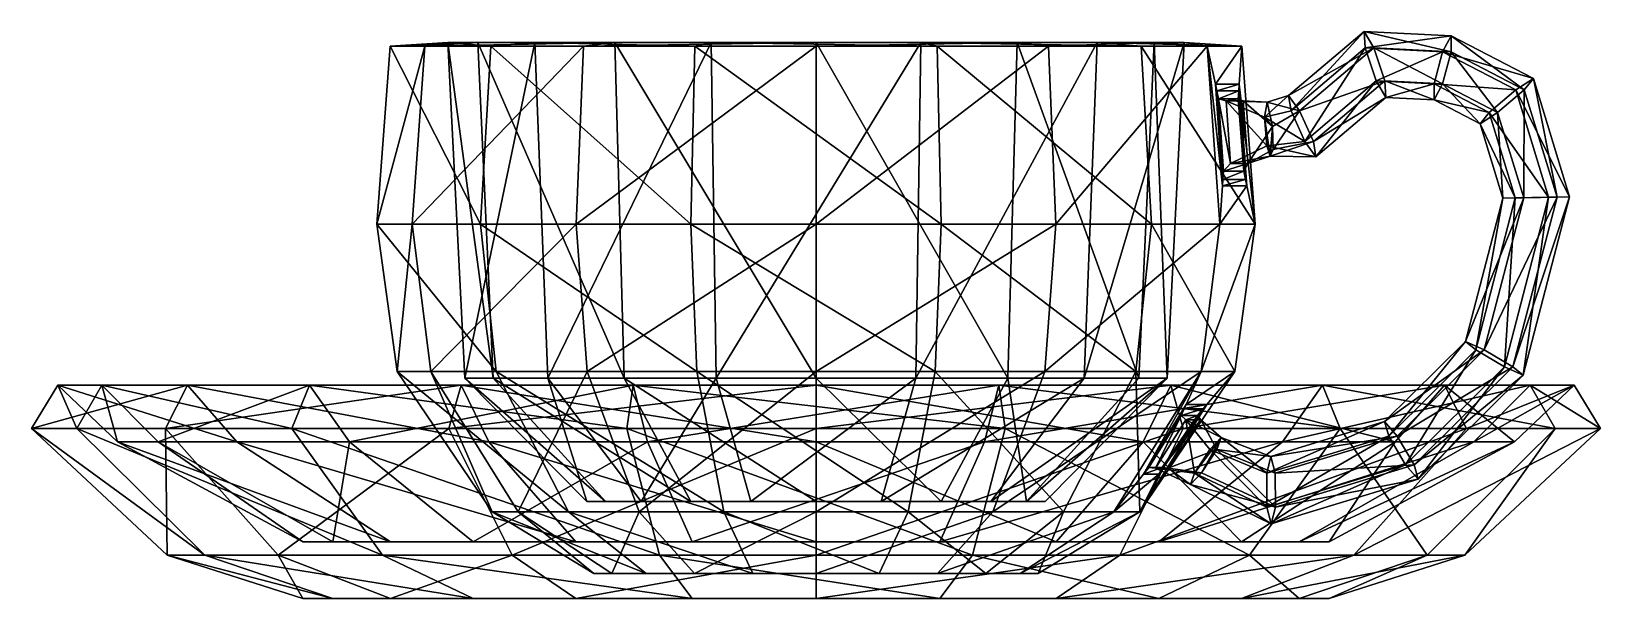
# Model space of a CAD drawing. Extents: x -82 to 82, y -3 to 57.
import ezdxf

# ---------------------------------------------------------------- set-up
doc = ezdxf.new("R2010")
doc.units = 0
doc.layers.add('cupEmpty', color=250, linetype='CONTINUOUS')
doc.layers.add('saucer', color=250, linetype='CONTINUOUS')

msp = doc.modelspace()

# ---------------------------------------------------------------- meshes
at = {"layer": 'cupEmpty'}
mesh = msp.add_polyface(dxfattribs=at)
corners = [(69.355404, 46.978663, 10.598909), (70.303389, 48.159264, 13.710186), (73.030528, 39.233735, 14.126948), (73.085322, 50.520465, 14.135321), (76.51095, 39.308882, 14.658827), (74.91927, 51.701066, 11.44918), (78.694142, 39.346455, 12.026057), (47.744352, 44.291586, 5.350274), (51.94405, 45.12479, 4.971696), (50.509145, 48.327504, 4.752414), (47.42556, 43.598201, 7.927129), (52.218521, 43.523433, 7.980046), (47.080923, 44.6717, 9.767394), (51.058087, 45.12479, 10.769114), (46.853865, 47.676109, 9.788469), (49.623183, 48.327504, 10.549832), (49.348712, 49.928861, 7.541482), (58.255021, 54.909124, 5.93614), (59.399128, 51.459321, 6.110983), (59.5282, 49.73442, 9.097113), (58.513165, 51.459321, 11.908401), (57.369058, 54.909124, 11.733558), (57.239986, 56.634025, 8.747428), (66.329377, 54.490247, 7.170065), (65.439944, 51.145939, 7.034142), (64.552246, 49.473785, 9.864889), (64.553981, 51.145939, 12.83156), (65.443414, 54.490247, 12.967483), (66.331112, 56.162401, 10.136736), (73.971285, 50.520465, 8.337903), (71.189352, 48.159264, 7.912768), (77.396913, 39.308882, 8.861408), (73.916491, 39.233735, 8.32953), (71.733298, 39.196162, 10.962299)]
mesh.append_faces([[corners[k] for k in face] for face in [(0, 1, 2), (1, 3, 4), (3, 5, 6), (7, 8, 9), (10, 11, 8), (12, 13, 11), (14, 15, 13), (16, 9, 17), (9, 8, 18), (8, 11, 19), (11, 13, 20), (13, 15, 21), (15, 16, 22), (22, 17, 23), (17, 18, 24), (18, 19, 25), (19, 20, 26), (20, 21, 27), (21, 22, 28), (28, 23, 29), (23, 24, 30), (24, 25, 0), (25, 26, 1), (26, 27, 3), (27, 28, 5), (5, 29, 31), (29, 30, 32), (30, 0, 33), (16, 17, 22), (9, 18, 17), (8, 19, 18), (11, 20, 19), (13, 21, 20), (15, 22, 21), (22, 23, 28), (17, 24, 23), (18, 25, 24), (19, 26, 25), (20, 27, 26), (21, 28, 27), (28, 29, 5), (23, 30, 29), (24, 0, 30), (25, 1, 0), (26, 3, 1), (27, 5, 3)]])
mesh = msp.add_polyface(dxfattribs=at)
corners = [(0, 55.103136, 44.920243), (0, 36.496882, 46.351494), (-25.059509, 36.496882, 38.993358), (0, 21.110942, 44.204618), (-23.898821, 21.110942, 37.187291), (-36.671268, 20.395317, -5.272532), (-38.442121, 55.460948, -5.527143), (-29.351371, 55.460948, -25.433108), (-44.46302, 55.103136, -6.392817), (-33.948455, 55.103136, -29.416504), (-45.879702, 36.496882, -6.596505), (-35.030122, 36.496882, -30.353773), (-43.754679, 21.110942, -6.290973), (-33.407621, 21.110942, -28.947869), (-33.70038, 20.395317, 15.390448), (-35.327769, 55.460948, 16.133651), (-40.860891, 55.103136, 18.660543), (-42.162802, 36.496882, 19.255106), (-13.058725, 36.496882, -44.473932), (-12.45388, 21.110942, -42.414021), (12.45388, 21.110942, -42.414021), (0, 20.395317, 37.048367), (0, 55.460948, 38.83743), (-20.9971, 55.460948, 32.672125), (-24.285717, 55.103136, 37.789313), (-27.999287, 20.395317, -24.261521), (-10.941768, 55.460948, -37.264241), (-12.655495, 55.103136, -43.100658), (13.058725, 36.496882, -44.473932), (-40.209935, 21.110942, 18.363262), (-20.029859, 20.395317, 31.167069), (-10.437731, 20.395317, -35.547648), (10.941768, 55.460948, -37.264241), (12.655495, 55.103136, -43.100658), (-33.837903, 6.440626, -4.865156), (-31.096558, 6.440626, 14.201322)]
mesh.append_faces([[corners[k] for k in face] for face in [(0, 1, 2), (1, 3, 4), (5, 6, 7), (6, 8, 9), (8, 10, 11), (10, 12, 13), (14, 15, 6), (15, 16, 8), (16, 17, 10), (18, 19, 20), (21, 22, 23), (22, 0, 24), (25, 7, 26), (7, 9, 27), (27, 18, 28), (9, 11, 18), (11, 13, 19), (17, 29, 12), (30, 23, 15), (23, 24, 16), (24, 2, 17), (2, 4, 29), (31, 26, 32), (26, 27, 33), (0, 2, 24), (1, 4, 2), (5, 7, 25), (6, 9, 7), (8, 11, 9), (10, 13, 11), (14, 6, 5), (15, 8, 6), (16, 10, 8), (21, 23, 30), (22, 24, 23), (25, 26, 31), (7, 27, 26), (9, 18, 27), (11, 19, 18), (17, 12, 10), (29, 34, 12), (30, 15, 14), (23, 16, 15), (24, 17, 16), (2, 29, 17), (4, 35, 29)]])
mesh = msp.add_polyface(dxfattribs=at)
corners = [(40.209935, 21.110942, 18.363262), (38.662004, 17.662486, 13.251554), (34.209517, 10.363465, 10.612231), (13.065728, 7.514064, 20.33067), (20.029859, 20.395317, 31.167069), (0, 20.395317, 37.048367), (20.9971, 55.460948, 32.672125), (0, 55.460948, 38.83743), (24.285717, 55.103136, 37.789313), (0, 55.103136, 44.920243), (25.059509, 36.496882, 38.993358), (0, 36.496882, 46.351494), (23.898821, 21.110942, 37.187291), (0, 21.110942, 44.204618), (21.98318, 7.514064, 10.039382), (33.70038, 20.395317, 15.390448), (35.327769, 55.460948, 16.133651), (40.860891, 55.103136, 18.660543), (42.162802, 36.496882, 19.255106), (18.264286, 7.514064, -15.826094), (27.999287, 20.395317, -24.261521), (36.671268, 20.395317, -5.272532), (29.351371, 55.460948, -25.433108), (38.442121, 55.460948, -5.527143), (33.948455, 55.103136, -29.416504), (44.46302, 55.103136, -6.392817), (35.030122, 36.496882, -30.353773), (45.879702, 36.496882, -6.596505), (33.407621, 21.110942, -28.947869), (43.754679, 21.110942, -6.290973), (6.808663, 7.514064, -23.188176), (10.437731, 20.395317, -35.547648), (10.941768, 55.460948, -37.264241), (12.655495, 55.103136, -43.100658), (13.058725, 36.496882, -44.473932), (12.45388, 21.110942, -42.414021), (-13.058725, 36.496882, -44.473932), (-12.655495, 55.103136, -43.100658), (0, 6.440626, 34.185866), (18.482275, 6.440626, 28.758981), (33.837903, 6.440626, -4.865156), (25.835954, 6.440626, -22.386981), (-10.437731, 20.395317, -35.547648), (-10.941768, 55.460948, -37.264241)]
mesh.append_faces([[corners[k] for k in face] for face in [(0, 1, 2), (3, 4, 5), (4, 6, 7), (6, 8, 9), (8, 10, 11), (10, 12, 13), (14, 15, 4), (15, 16, 6), (16, 17, 8), (17, 18, 10), (18, 0, 12), (19, 20, 21), (20, 22, 23), (22, 24, 25), (24, 26, 27), (26, 28, 29), (30, 31, 20), (31, 32, 22), (32, 33, 24), (33, 34, 26), (34, 35, 28), (16, 15, 21), (36, 35, 34), (37, 34, 33), (4, 7, 5), (6, 9, 7), (8, 11, 9), (10, 13, 11), (12, 38, 13), (15, 6, 4), (16, 8, 6), (17, 10, 8), (18, 12, 10), (0, 39, 12), (23, 17, 16), (20, 23, 21), (22, 25, 23), (28, 40, 29), (31, 22, 20), (32, 24, 22), (33, 26, 24), (34, 28, 26), (35, 41, 28), (42, 32, 31), (43, 33, 32), (16, 21, 23)]])
mesh = msp.add_polyface(dxfattribs=at)
corners = [(44.196624, 51.102897, -2.465389), (44.151536, 50.425858, -1.800674), (41.85578, 50.425858, 14.166659), (40.860891, 55.103136, 18.660543), (41.711769, 51.102897, 14.817151), (42.453873, 40.497121, 15.156059), (45.004148, 40.497121, -2.581494), (44.855961, 41.17416, -1.901955), (44.095748, 49.588137, -0.978201), (42.033969, 49.588137, 13.361784), (42.564093, 42.011881, 13.603884), (44.672605, 42.011881, -1.06114), (47.666003, 46.69992, 4.646197), (47.744352, 44.291586, 5.350274), (47.42556, 43.598201, 7.927129), (47.080923, 44.6717, 9.767394), (46.853865, 47.676109, 9.788469), (47.113481, 49.227396, 7.178275), (44.603328, 49.362627, 0.615659), (45.099775, 42.84244, 0.544281), (42.828944, 49.362627, 12.956765), (43.285173, 42.84244, 13.165117), (38.442121, 55.460948, -5.527143), (44.46302, 55.103136, -6.392817), (42.503137, 41.17416, 14.462297), (45.879702, 36.496882, -6.596505), (50.509145, 48.327504, 4.752414), (49.348712, 49.928861, 7.541482), (49.623183, 48.327504, 10.549832), (42.162802, 36.496882, 19.255106), (33.948455, 55.103136, -29.416504), (51.94405, 45.12479, 4.971696), (52.218521, 43.523433, 7.980046), (51.058087, 45.12479, 10.769114)]
mesh.append_faces([[corners[k] for k in face] for face in [(0, 1, 2), (3, 4, 5), (6, 7, 1), (1, 8, 9), (2, 9, 10), (7, 11, 8), (12, 13, 14), (15, 16, 14), (16, 17, 12), (12, 18, 19), (18, 12, 17), (18, 17, 20), (21, 15, 14), (20, 17, 16), (15, 21, 20), (9, 20, 21), (11, 19, 18), (8, 18, 20), (22, 23, 3), (4, 3, 23), (4, 2, 24), (0, 23, 25), (26, 27, 17), (27, 28, 16), (0, 2, 4), (3, 5, 29), (6, 1, 0), (1, 9, 2), (2, 10, 24), (7, 8, 1), (16, 12, 14), (12, 19, 13), (15, 20, 16), (9, 21, 10), (11, 18, 8), (8, 20, 9), (30, 25, 23), (4, 23, 0), (4, 24, 5), (26, 17, 12), (13, 26, 12), (14, 31, 13), (15, 32, 14), (16, 33, 15), (27, 16, 17)]])
mesh = msp.add_polyface(dxfattribs=at)
corners = [(42.162802, 36.496882, 19.255106), (42.453873, 40.497121, 15.156059), (45.004148, 40.497121, -2.581494), (40.829315, 17.662486, -1.822428), (40.426891, 17.188103, -1.207717), (38.449065, 17.188103, 12.548368), (35.813602, 10.363465, -0.544427), (42.503137, 41.17416, 14.462297), (42.564093, 42.011881, 13.603884), (44.672605, 42.011881, -1.06114), (47.982366, 6.934974, 4.366271), (40.26119, 10.501614, 3.685415), (39.115594, 9.289896, 6.074068), (39.530752, 10.485761, 8.692729), (42.311688, 14.218502, 6.537638), (41.864206, 12.961753, 3.863467), (40.204636, 16.055427, 0.569688), (36.775684, 10.98283, 1.062696), (38.616071, 16.055427, 11.618398), (41.119062, 12.946985, 8.978064), (47.500036, 12.228587, 7.258966), (47.070171, 10.464049, 10.15968), (47.096404, 6.934974, 10.163689), (47.552501, 5.170436, 7.266984), (45.099775, 42.84244, 0.544281), (43.285173, 42.84244, 13.165117), (47.42556, 43.598201, 7.927129), (39.830869, 16.485505, -0.297284), (38.133685, 16.485505, 11.506894), (45.879702, 36.496882, -6.596505), (43.754679, 21.110942, -6.290973), (40.209935, 21.110942, 18.363262), (38.662004, 17.662486, 13.251554), (33.837903, 6.440626, -4.865156), (44.855961, 41.17416, -1.901955), (36.167459, 11.066063, 0.229435), (35.030122, 36.496882, -30.353773), (44.196624, 51.102897, -2.465389)]
mesh.append_faces([[corners[k] for k in face] for face in [(0, 1, 2), (3, 4, 5), (6, 4, 3), (7, 8, 9), (10, 11, 12), (11, 12, 13), (14, 15, 11), (14, 11, 13), (16, 15, 14), (15, 11, 10), (17, 12, 11), (17, 11, 15), (18, 16, 14), (18, 14, 19), (20, 14, 15), (21, 19, 14), (19, 21, 22), (23, 12, 13), (24, 25, 26), (8, 25, 24), (27, 16, 18), (4, 27, 28), (29, 30, 31), (32, 31, 30), (3, 30, 33), (1, 7, 34), (0, 2, 29), (3, 5, 32), (7, 9, 34), (10, 12, 23), (14, 13, 19), (17, 15, 16), (13, 18, 19), (19, 22, 13), (23, 13, 22), (8, 24, 9), (27, 18, 28), (4, 28, 5), (6, 27, 4), (29, 31, 0), (35, 16, 27), (36, 30, 29), (32, 30, 3), (1, 34, 2), (37, 29, 2)]])
mesh = msp.add_polyface(dxfattribs=at)
corners = [(72.793547, 21.596588, 8.157921), (69.791431, 23.361809, 7.699137), (60.702121, 14.358701, 6.310107), (76.51095, 39.308882, 14.658827), (78.694142, 39.346455, 12.026057), (73.851624, 20.713977, 11.286022), (67.847391, 24.24442, 10.368454), (59.381876, 15.859191, 9.074752), (68.905468, 23.361809, 13.496555), (59.816158, 14.358701, 12.107525), (62.456647, 11.357722, 6.578234), (71.907584, 21.596588, 13.955339), (61.570685, 11.357722, 12.375652), (73.916491, 39.233735, 8.32953), (71.733298, 39.196162, 10.962299), (62.890929, 9.857232, 9.611006), (47.982366, 6.934974, 4.366271), (47.956134, 10.464049, 4.362262), (45.099775, 42.84244, 0.544281), (47.42556, 43.598201, 7.927129), (47.744352, 44.291586, 5.350274), (77.396913, 39.308882, 8.861408), (47.500036, 12.228587, 7.258966), (73.030528, 39.233735, 14.126948), (47.070171, 10.464049, 10.15968), (47.096404, 6.934974, 10.163689), (47.552501, 5.170436, 7.266984), (41.864206, 12.961753, 3.863467), (42.311688, 14.218502, 6.537638), (69.355404, 46.978663, 10.598909), (70.303389, 48.159264, 13.710186), (73.085322, 50.520465, 14.135321), (74.91927, 51.701066, 11.44918), (73.971285, 50.520465, 8.337903), (71.189352, 48.159264, 7.912768)]
mesh.append_faces([[corners[k] for k in face] for face in [(0, 1, 2), (3, 4, 5), (1, 6, 7), (6, 8, 9), (5, 0, 10), (8, 11, 12), (13, 14, 6), (11, 5, 15), (15, 10, 16), (10, 2, 17), (18, 19, 20), (4, 21, 0), (2, 7, 22), (14, 23, 8), (7, 9, 24), (9, 12, 25), (12, 15, 26), (23, 3, 11), (21, 13, 1), (0, 2, 10), (3, 5, 11), (1, 7, 2), (27, 16, 17), (6, 9, 7), (5, 10, 15), (22, 27, 17), (24, 28, 22), (8, 12, 9), (29, 23, 14), (30, 3, 23), (13, 6, 1), (11, 15, 12), (15, 16, 26), (10, 17, 16), (4, 0, 5), (2, 22, 17), (14, 8, 6), (31, 4, 3), (7, 24, 22), (9, 25, 24), (12, 26, 25), (23, 11, 8), (21, 1, 0), (32, 21, 4), (33, 13, 21), (34, 14, 13)]])
mesh = msp.add_polyface(dxfattribs=at)
corners = [(-23.212787, 0, -3.337495), (17.723453, 0, -15.357459), (6.607048, 0, -22.501539), (-6.607048, 0, -22.501539), (-17.723453, 0, -15.357459), (0, 0, 23.451489), (-21.332225, 0, 9.742101), (-23.921128, 7.514064, -3.439339), (-36.671268, 20.395317, -5.272532), (-27.999287, 20.395317, -24.261521), (-43.754679, 21.110942, -6.290973), (-33.837903, 6.440626, -4.865156), (-25.835954, 6.440626, -22.386981), (0, 21.110942, 44.204618), (0, 6.440626, 34.185866), (-18.482275, 6.440626, 28.758981), (-12.678832, 0, 19.728648), (-21.98318, 7.514064, 10.039382), (-33.70038, 20.395317, 15.390448), (21.98318, 7.514064, 10.039382), (0, 7.514064, 24.167114), (-13.065728, 7.514064, 20.33067), (23.921128, 7.514064, -3.439339), (-18.264286, 7.514064, -15.826094), (-6.808663, 7.514064, -23.188176), (6.808663, 7.514064, -23.188176), (-12.45388, 21.110942, -42.414021), (-9.631272, 6.440626, -32.801098), (9.631272, 6.440626, -32.801098), (-10.437731, 20.395317, -35.547648), (-33.407621, 21.110942, -28.947869), (-40.209935, 21.110942, 18.363262), (-31.096558, 6.440626, 14.201322), (-20.029859, 20.395317, 31.167069), (-23.898821, 21.110942, 37.187291), (0, 20.395317, 37.048367), (10.437731, 20.395317, -35.547648), (18.264286, 7.514064, -15.826094), (12.45388, 21.110942, -42.414021)]
mesh.append_faces([[corners[k] for k in face] for face in [(0, 1, 2), (3, 4, 0), (5, 0, 6), (7, 8, 9), (10, 11, 12), (11, 0, 4), (13, 14, 15), (14, 5, 16), (17, 18, 8), (19, 20, 21), (21, 17, 7), (22, 21, 7), (7, 23, 24), (7, 24, 25), (26, 27, 28), (27, 3, 2), (23, 9, 29), (30, 12, 27), (12, 4, 3), (31, 32, 11), (32, 6, 0), (21, 33, 18), (34, 15, 32), (15, 16, 6), (20, 35, 33), (24, 29, 36), (5, 1, 0), (0, 2, 3), (5, 6, 16), (7, 9, 23), (10, 12, 30), (11, 4, 12), (13, 15, 34), (14, 16, 15), (17, 8, 7), (7, 25, 37), (26, 28, 38), (27, 2, 28), (23, 29, 24), (30, 27, 26), (12, 3, 27), (32, 0, 11), (21, 18, 17), (15, 6, 32), (20, 33, 21)]])
mesh = msp.add_polyface(dxfattribs=at)
corners = [(21.332225, 0, 9.742101), (23.212787, 0, -3.337495), (17.723453, 0, -15.357459), (0, 0, 23.451489), (31.096558, 6.440626, 14.201322), (34.209517, 10.363465, 10.612231), (35.813602, 10.363465, -0.544427), (36.775684, 10.98283, 1.062696), (35.464912, 10.98283, 10.179312), (39.115594, 9.289896, 6.074068), (39.530752, 10.485761, 8.692729), (38.616071, 16.055427, 11.618398), (21.98318, 7.514064, 10.039382), (13.065728, 7.514064, 20.33067), (0, 7.514064, 24.167114), (12.678832, 0, 19.728648), (38.449065, 17.188103, 12.548368), (38.133685, 16.485505, 11.506894), (34.767062, 11.066063, 9.969409), (36.167459, 11.066063, 0.229435), (39.830869, 16.485505, -0.297284), (23.898821, 21.110942, 37.187291), (18.482275, 6.440626, 28.758981), (0, 6.440626, 34.185866), (40.209935, 21.110942, 18.363262), (40.204636, 16.055427, 0.569688), (33.837903, 6.440626, -4.865156), (33.407621, 21.110942, -28.947869), (25.835954, 6.440626, -22.386981), (12.45388, 21.110942, -42.414021), (9.631272, 6.440626, -32.801098), (6.607048, 0, -22.501539), (38.662004, 17.662486, 13.251554), (36.671268, 20.395317, -5.272532), (33.70038, 20.395317, 15.390448), (-13.065728, 7.514064, 20.33067), (23.921128, 7.514064, -3.439339), (-23.921128, 7.514064, -3.439339), (18.264286, 7.514064, -15.826094), (0, 20.395317, 37.048367), (20.029859, 20.395317, 31.167069), (6.808663, 7.514064, -23.188176), (27.999287, 20.395317, -24.261521), (-6.808663, 7.514064, -23.188176), (10.437731, 20.395317, -35.547648), (40.829315, 17.662486, -1.822428)]
mesh.append_faces([[corners[k] for k in face] for face in [(0, 1, 2), (3, 0, 2), (4, 5, 6), (7, 8, 9), (8, 10, 9), (10, 8, 11), (12, 13, 14), (15, 0, 3), (16, 17, 18), (5, 18, 19), (6, 19, 20), (21, 22, 23), (22, 15, 3), (24, 4, 22), (4, 0, 15), (17, 11, 8), (18, 8, 7), (19, 7, 25), (26, 1, 0), (27, 28, 26), (28, 2, 1), (29, 30, 28), (30, 31, 2), (32, 16, 5), (33, 34, 12), (24, 5, 4), (4, 6, 26), (12, 35, 36), (36, 37, 38), (16, 18, 5), (5, 19, 6), (13, 39, 14), (22, 3, 23), (12, 40, 13), (4, 15, 22), (17, 8, 18), (18, 7, 19), (26, 0, 4), (38, 33, 36), (28, 1, 26), (41, 42, 38), (30, 2, 28), (43, 44, 41), (45, 26, 6), (33, 12, 36)]])
at = {"layer": 'saucer'}
mesh = msp.add_polyface(dxfattribs=at)
corners = [(-53.590323, 3.291278, 6.507043), (0, -2.630389, 53.983926), (0, 1.897945, 68.265594), (0, 15.134612, 82.547261), (0, 19.662946, 79.760595), (0, 13.741279, 73.490594), (0, 3.291278, 53.983926), (-44.4279, -2.630389, 30.666365), (-44.4279, 3.291278, 30.666365), (25.087582, -2.630389, 47.800393), (31.724603, 1.897945, 60.446181), (38.361625, 15.134612, 73.09197), (37.066597, 19.662946, 70.624499), (34.152782, 13.741279, 65.072689), (25.087582, 3.291278, 47.800393), (-25.087582, -2.630389, 47.800393), (-25.087582, 3.291278, 47.800393), (44.4279, -2.630389, 30.666365), (56.181482, 1.897945, 38.779277), (67.935064, 15.134612, 46.892189), (65.641682, 19.662946, 45.309182), (60.481573, 13.741279, 41.747416), (44.4279, 3.291278, 30.666365), (-56.181482, 1.897945, 38.779277), (-67.935064, 15.134612, 46.892189), (53.590323, -2.630389, 6.507043), (67.767861, 1.897945, 8.228508), (81.945399, 15.134612, 9.949973), (79.17905, 19.662946, 9.614077), (72.954765, 13.741279, 8.858312), (53.590323, 3.291278, 6.507043), (-65.641682, 19.662946, 45.309182), (-60.481573, 13.741279, 41.747416), (50.475848, -2.630389, -19.142964), (63.829439, 1.897945, -24.207313), (77.18303, 15.134612, -29.271662), (74.577451, 19.662946, -28.283497), (68.714899, 13.741279, -26.060124), (50.475848, 3.291278, -19.142964), (-31.724603, 1.897945, 60.446181), (-38.361625, 15.134612, 73.09197), (35.797965, -2.630389, -40.407549), (45.268462, 1.897945, -51.097531), (54.738959, 15.134612, -61.787512), (52.891058, 19.662946, -59.701662), (48.733278, 13.741279, -55.0085), (35.797965, 3.291278, -40.407549), (-37.066597, 19.662946, 70.624499), (-34.152782, 13.741279, 65.072689), (12.919199, -2.630389, -52.415252), (16.337026, 1.897945, -66.28192), (19.754853, 15.134612, -80.148588), (19.08796, 19.662946, -77.442897), (17.58745, 13.741279, -71.355091), (12.919199, 3.291278, -52.415252), (0, -3.371022), (0, -3.371022), (-12.919199, -2.630389, -52.415252), (-16.337026, 1.897945, -66.28192), (-19.754853, 15.134612, -80.148588), (-19.08796, 19.662946, -77.442897), (-17.58745, 13.741279, -71.355091), (-12.919199, 3.291278, -52.415252), (0, -3.371022), (0, -3.371022), (-35.797965, -2.630389, -40.407549), (-45.268462, 1.897945, -51.097531), (-54.738959, 15.134612, -61.787512), (-52.891058, 19.662946, -59.701662), (-48.733278, 13.741279, -55.0085), (-35.797965, 3.291278, -40.407549), (0, -3.371022), (0, -3.371022), (-50.475848, -2.630389, -19.142964), (-63.829439, 1.897945, -24.207313), (-77.18303, 15.134612, -29.271662), (-74.577451, 19.662946, -28.283497), (-68.714899, 13.741279, -26.060124), (-50.475848, 3.291278, -19.142964), (0, -3.371022), (0, -3.371022), (-53.590323, -2.630389, 6.507043), (-67.767861, 1.897945, 8.228508), (-81.945399, 15.134612, 9.949973), (-79.17905, 19.662946, 9.614077), (-72.954765, 13.741279, 8.858312)]
mesh.append_faces([[corners[k] for k in face] for face in [(1, 9, 81), (1, 2, 10), (2, 3, 11), (3, 4, 12), (4, 5, 13), (5, 6, 14), (0, 6, 16), (9, 17, 25), (9, 10, 18), (10, 11, 19), (11, 12, 20), (12, 13, 21), (13, 14, 22), (49, 9, 25), (9, 49, 57), (17, 18, 26), (18, 19, 27), (19, 20, 28), (20, 21, 29), (21, 22, 30), (33, 41, 49), (57, 65, 73), (25, 26, 34), (26, 27, 35), (27, 28, 36), (28, 29, 37), (29, 30, 38), (81, 7, 15), (30, 6, 0), (33, 34, 42), (34, 35, 43), (35, 36, 44), (36, 37, 45), (37, 38, 46), (14, 6, 30), (62, 0, 78), (41, 42, 50), (42, 43, 51), (43, 44, 52), (44, 45, 53), (45, 46, 54), (30, 62, 54), (54, 46, 38), (49, 50, 58), (50, 51, 59), (51, 52, 60), (52, 53, 61), (53, 54, 62), (7, 23, 39), (32, 8, 16), (57, 58, 66), (58, 59, 67), (59, 60, 68), (60, 61, 69), (61, 62, 70), (15, 39, 2), (48, 16, 6), (65, 66, 74), (66, 67, 75), (67, 68, 76), (68, 69, 77), (69, 70, 78), (23, 24, 40), (24, 31, 47), (73, 74, 82), (74, 75, 83), (75, 76, 84), (76, 77, 85), (77, 78, 0), (31, 32, 48), (39, 40, 3), (81, 82, 23), (82, 83, 24), (83, 84, 31), (84, 85, 32), (85, 0, 8), (40, 47, 4), (47, 48, 5), (1, 81, 15), (1, 10, 9), (2, 11, 10), (3, 12, 11), (4, 13, 12), (5, 14, 13), (0, 16, 8), (9, 18, 17), (10, 19, 18), (11, 20, 19), (12, 21, 20), (13, 22, 21), (49, 25, 33), (9, 57, 81), (17, 26, 25), (18, 27, 26), (19, 28, 27), (20, 29, 28), (21, 30, 29), (57, 73, 81), (25, 34, 33), (26, 35, 34), (27, 36, 35), (28, 37, 36), (29, 38, 37), (30, 0, 62), (33, 42, 41), (34, 43, 42), (35, 44, 43), (36, 45, 44), (37, 46, 45), (14, 30, 22), (62, 78, 70), (41, 50, 49), (42, 51, 50), (43, 52, 51), (44, 53, 52), (45, 54, 53), (30, 54, 38), (49, 58, 57), (50, 59, 58), (51, 60, 59), (52, 61, 60), (53, 62, 61), (7, 39, 15), (32, 16, 48), (57, 66, 65), (58, 67, 66), (59, 68, 67), (60, 69, 68), (61, 70, 69), (15, 2, 1), (48, 6, 5), (65, 74, 73), (66, 75, 74), (67, 76, 75), (68, 77, 76), (69, 78, 77), (23, 40, 39), (24, 47, 40), (73, 82, 81), (74, 83, 82), (75, 84, 83), (76, 85, 84), (77, 0, 85), (31, 48, 47), (39, 3, 2), (81, 23, 7), (82, 24, 23), (83, 31, 24), (84, 32, 31), (85, 8, 32), (40, 4, 3), (47, 5, 4)]])

doc.saveas('drawing.dxf')
